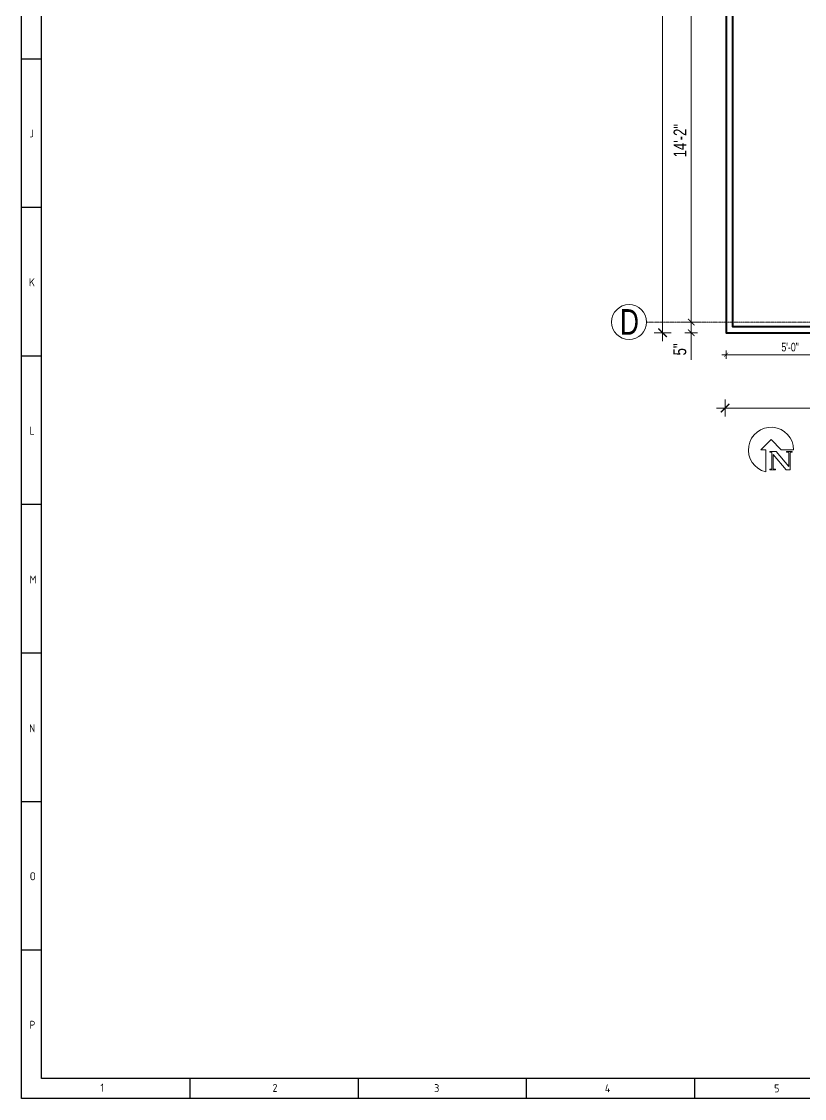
# Model space of a CAD drawing. Header units: inches. Extents: x 985 to 11353, y 526 to 2181.
# Drawn here: x 7999 to 8366, y 1067 to 1572 of the extents above; entities that cross this region are included whole.
import ezdxf

# ---------------------------------------------------------------- set-up
doc = ezdxf.new("R2010")
doc.units = ezdxf.units.IN
doc.header["$MEASUREMENT"] = 0
doc.linetypes.add('PHANTOMX2', pattern=[5, 2.5, -0.5, 0.5, -0.5, 0.5, -0.5])
doc.layers.add('CABLE ROUTE FOR TOTAL PLANE-EMBED 2_DWG$0$SILICAGEL BORDER', color=7, linetype='Continuous')
for name, color, linetype, lineweight in [('Dimension', 22, 'Continuous', 13), ('grid', 9, 'Continuous', 13), ('Grid marker', 161, 'Continuous', 15), ('Grid Text', 5, 'Continuous', 15), ('Text-01', 253, 'Continuous', 15), ('wall 05', 3, 'Continuous', 40)]:
    doc.layers.add(name, color=color, linetype=linetype, lineweight=lineweight)
doc.styles.get("Standard").update_dxf_attribs({"font": 'isocp3.shx'})
doc.styles.add('Swiss721', font='swisscl.ttf')
doc.dimstyles.new('DIM08', dxfattribs={"dimtxt": 8, "dimasz": 4, "dimexe": 4, "dimexo": 0, "dimgap": 3, "dimtad": 1, "dimdec": 1, "dimzin": 3, "dimdsep": 46, "dimlunit": 4, "dimtxsty": 'Swiss721', "dimblk": 'ARCHTICK', "dimcen": 0, "dimdle": 4, "dimclrd": 256, "dimclre": 256, "dimclrt": 256, "dimadec": 0, "dimazin": 0, "dimtfac": 1, "dimtdec": 1, "dimtofl": 0, "dimtmove": 0, "dimatfit": 3, "dimldrblk": 'ARCHTICK', "dimfxl": 4, "dimfxlon": 1, "dimtfill": 1, "dimtolj": 1, "dimtzin": 0, "dimlwd": 9, "dimlwe": 9, "dimarcsym": 0})

# ---------------------------------------------------------------- blocks, each defined once
blk = doc.blocks.new('_ArchTick')
at = {"color": 0, "linetype": 'ByBlock', "const_width": 0.15}
blk.add_lwpolyline([(-0.5, -0.5), (0.5, 0.5)], dxfattribs=at)
blk = doc.blocks.new('*D376')
at = {"layer": 'Defpoints', "color": 0, "transparency": 16777216}
for p in [(8329.56, 1426.28), (8389.56, 1426.28), (8329.56, 1415.99)]:
    blk.add_point(p, dxfattribs=at)
at = {"layer": 'Dimension', "lineweight": 9, "transparency": 16777216}
for p, q in [((8391.56, 1415.99), (8327.56, 1415.99)), ((8329.56, 1417.99), (8329.56, 1413.99)), ((8389.56, 1417.99), (8389.56, 1413.99))]:
    blk.add_line(p, q, dxfattribs=at)
at = {"layer": 'Dimension', "lineweight": 9, "transparency": 16777216, "xscale": 2, "yscale": 2, "zscale": 2, "rotation": 180}
blk.add_blockref('_ArchTick', (8329.56, 1415.99), dxfattribs=at)
at = {"layer": 'Dimension', "lineweight": 9, "transparency": 16777216, "xscale": 2, "yscale": 2, "zscale": 2}
blk.add_blockref('_ArchTick', (8389.56, 1415.99), dxfattribs=at)
at = {"layer": 'Dimension', "transparency": 16777216, "insert": (8359.56, 1419.54), "char_height": 4, "attachment_point": 5, "style": 'Swiss721', "bg_fill": 3, "box_fill_scale": 1.25, "bg_fill_color": 256, "bg_fill_true_color": 13158600, "bg_fill_transparency": 0}
blk.add_mtext('\\A1;5\'-0"', dxfattribs=at)
blk = doc.blocks.new('*D400')
at = {"layer": 'Defpoints', "color": 0, "transparency": 16777216}
for p in [(8329.06, 1426.28), (8998.06, 1426.28), (8998.06, 1390.99)]:
    blk.add_point(p, dxfattribs=at)
at = {"layer": 'Dimension', "lineweight": 9, "transparency": 16777216}
for p, q in [((8329.06, 1394.99), (8329.06, 1386.99)), ((8998.06, 1394.99), (8998.06, 1386.99)), ((8325.06, 1390.99), (9002.06, 1390.99))]:
    blk.add_line(p, q, dxfattribs=at)
at = {"layer": 'Dimension', "lineweight": 9, "transparency": 16777216, "xscale": 4, "yscale": 4, "zscale": 4, "rotation": 180}
blk.add_blockref('_ArchTick', (8329.06, 1390.99), dxfattribs=at)
at = {"layer": 'Dimension', "lineweight": 9, "transparency": 16777216, "xscale": 4, "yscale": 4, "zscale": 4}
blk.add_blockref('_ArchTick', (8998.06, 1390.99), dxfattribs=at)
at = {"layer": 'Dimension', "transparency": 16777216, "insert": (8663.31, 1398.08), "char_height": 8, "attachment_point": 5, "style": 'Swiss721', "bg_fill": 3, "box_fill_scale": 1.25, "bg_fill_color": 256, "bg_fill_true_color": 13158600, "bg_fill_transparency": 0}
blk.add_mtext('\\A1;55\'-9"', dxfattribs=at)
blk = doc.blocks.new('*D418')
at = {"layer": 'Defpoints', "color": 0, "transparency": 16777216}
for p in [(8314.19, 1810.28), (8299.82, 1426.28), (8314.19, 1426.28)]:
    blk.add_point(p, dxfattribs=at)
at = {"layer": 'Dimension', "lineweight": 9, "transparency": 16777216}
for p, q in [((8299.82, 1814.28), (8299.82, 1422.28)), ((8303.82, 1810.28), (8295.82, 1810.28)), ((8303.82, 1426.28), (8295.82, 1426.28))]:
    blk.add_line(p, q, dxfattribs=at)
at = {"layer": 'Dimension', "lineweight": 9, "transparency": 16777216, "xscale": 4, "yscale": 4, "zscale": 4}
for p, rotation in [((8299.82, 1810.28), 90), ((8299.82, 1426.28), 270)]:
    blk.add_blockref('_ArchTick', p, dxfattribs=dict(at, rotation=rotation))
at = {"layer": 'Dimension', "transparency": 16777216, "insert": (8292.72, 1640.36), "char_height": 8, "attachment_point": 5, "rotation": 90, "style": 'Swiss721', "bg_fill": 3, "box_fill_scale": 1.25, "bg_fill_color": 256, "bg_fill_true_color": 13158600, "bg_fill_transparency": 0}
blk.add_mtext('\\A1;32\'-0"', dxfattribs=at)
blk = doc.blocks.new('*D426')
at = {"layer": 'Defpoints', "color": 0, "transparency": 16777216}
for p in [(8316.43, 1601.28), (8313.21, 1431.28), (8319.53, 1431.28)]:
    blk.add_point(p, dxfattribs=at)
at = {"layer": 'Dimension', "lineweight": 9, "transparency": 16777216}
for p, q in [((8316.21, 1601.28), (8310.21, 1601.28)), ((8313.21, 1604.28), (8313.21, 1428.28)), ((8316.21, 1431.28), (8310.21, 1431.28))]:
    blk.add_line(p, q, dxfattribs=at)
at = {"layer": 'Dimension', "lineweight": 9, "transparency": 16777216, "xscale": 3, "yscale": 3, "zscale": 3}
for p, rotation in [((8313.21, 1601.28), 90), ((8313.21, 1431.28), 270)]:
    blk.add_blockref('_ArchTick', p, dxfattribs=dict(at, rotation=rotation))
at = {"layer": 'Dimension', "transparency": 16777216, "insert": (8307.95, 1516.28), "char_height": 6, "attachment_point": 5, "rotation": 90, "style": 'Swiss721', "bg_fill": 3, "box_fill_scale": 1.25, "bg_fill_color": 256, "bg_fill_true_color": 13158600, "bg_fill_transparency": 0}
blk.add_mtext('\\A1;14\'-2"', dxfattribs=at)
blk = doc.blocks.new('*D427')
at = {"layer": 'Defpoints', "color": 0, "transparency": 16777216}
for p in [(8319.53, 1431.28), (8313.21, 1426.28), (8327.56, 1426.28)]:
    blk.add_point(p, dxfattribs=at)
at = {"layer": 'Dimension', "lineweight": 9, "transparency": 16777216}
for p, q in [((8313.21, 1434.28), (8313.21, 1426.28)), ((8316.21, 1431.28), (8310.21, 1431.28)), ((8316.21, 1426.28), (8310.21, 1426.28)), ((8313.21, 1426.28), (8313.21, 1413.65))]:
    blk.add_line(p, q, dxfattribs=at)
at = {"layer": 'Dimension', "lineweight": 9, "transparency": 16777216, "xscale": 3, "yscale": 3, "zscale": 3}
for p, rotation in [((8313.21, 1431.28), 90), ((8313.21, 1426.28), 270)]:
    blk.add_blockref('_ArchTick', p, dxfattribs=dict(at, rotation=rotation))
at = {"layer": 'Dimension', "transparency": 16777216, "insert": (8307.9, 1418.46), "char_height": 6, "attachment_point": 5, "rotation": 90, "style": 'Swiss721', "bg_fill": 3, "box_fill_scale": 1.25, "bg_fill_color": 256, "bg_fill_true_color": 13158600, "bg_fill_transparency": 0}
blk.add_mtext('\\A1;5"', dxfattribs=at)
blk = doc.blocks.new('240A1')
at = {"color": 0, "lineweight": -3}
for p, q in [((1045274.97, 286506.22), (1045279.97, 286506.22)), ((1045274.97, 286469.1), (1045279.97, 286469.1)), ((1045274.97, 286431.97), (1045279.97, 286431.97)), ((1045274.97, 286394.85), (1045279.97, 286394.85)), ((1045274.97, 286357.72), (1045279.97, 286357.72)), ((1045274.97, 286320.6), (1045279.97, 286320.6)), ((1045274.97, 286283.47), (1045279.97, 286283.47)), ((1045317.02, 286251.35), (1045317.02, 286246.35)), ((1045359.07, 286251.35), (1045359.07, 286246.35)), ((1045401.12, 286251.35), (1045401.12, 286246.35)), ((1045443.17, 286251.35), (1045443.17, 286246.35))]:
    blk.add_line(p, q, dxfattribs=at)
at = {"color": 5, "lineweight": -3}
blk.add_lwpolyline([(1045274.97, 286840.35), (1046115.97, 286840.35), (1046115.97, 286246.35), (1045274.97, 286246.35)], close=True, dxfattribs=at)
at = {"color": 0, "lineweight": -3}
blk.add_lwpolyline([(1045279.97, 286835.35), (1046110.97, 286835.35), (1046110.97, 286251.35), (1045279.97, 286251.35)], close=True, dxfattribs=at)
at = {"lineweight": -3, "char_height": 2, "attachment_point": 1}
for s, insert in [('J', (1045276.95, 286488.53)), ('K', (1045276.82, 286451.34)), ('L', (1045276.95, 286414.26)), ('M', (1045276.96, 286377.06)), ('N', (1045276.85, 286339.88)), ('O', (1045277.01, 286302.88)), ('P', (1045276.94, 286265.76)), ('1', (1045294.68, 286250.06)), ('2', (1045337.7, 286250)), ('3', (1045378.11, 286249.93)), ('4', (1045420.77, 286249.9)), ('5', (1045463.07, 286249.86))]:
    blk.add_mtext_dynamic_manual_height_columns(s, width=2, gutter_width=1, heights=[0], dxfattribs=dict(at, insert=insert))

msp = doc.modelspace()

# ---------------------------------------------------------------- linework, layer by layer
at = {"layer": 'grid', "linetype": 'PHANTOMX2', "ltscale": 0.2}
msp.add_line((9061.02, 1431.28), (8292.32, 1431.28), dxfattribs=at)
at = {"layer": 'Grid marker'}
msp.add_circle((8284.11, 1431.28), 8.21, dxfattribs=at)
at = {"layer": 'Text-01', "linetype": 'Continuous'}
msp.add_lwpolyline([(8348.12, 1361.13), (8348.12, 1371.43), (8345.81, 1371.43), (8350.62, 1376.24), (8355.43, 1371.43), (8361.21, 1371.43, 2.058228)], format="xyb", close=True, dxfattribs=at)
msp.add_lwpolyline([(8351.67, 1362.56), (8352.7, 1362.38), (8352.7, 1362.06), (8350, 1362.06), (8350, 1362.38), (8350.99, 1362.56), (8350.99, 1370.13), (8350, 1370.31), (8350, 1370.66), (8352.95, 1370.66), (8358.91, 1363.54), (8358.91, 1370.13), (8357.92, 1370.31), (8357.92, 1370.66), (8360.5, 1370.66), (8360.5, 1370.31), (8359.65, 1370.13), (8359.65, 1362.06), (8357.71, 1362.06), (8351.67, 1369.25), (8351.67, 1362.56)], dxfattribs=at)
at = {"layer": 'wall 05'}
for points in [[(8389.56, 1810.28), (8329.56, 1810.28), (8329.56, 1426.28), (8389.56, 1426.28)], [(8389.56, 1807.28), (8332.56, 1807.28), (8332.56, 1429.28), (8389.56, 1429.28)]]:
    msp.add_lwpolyline(points, dxfattribs=at)

# ---------------------------------------------------------------- texts
at = {"layer": 'Grid Text', "insert": (8284.26, 1437.35), "char_height": 12, "attachment_point": 2, "style": 'Swiss721'}
msp.add_mtext('D', dxfattribs=at)

# ---------------------------------------------------------------- next in the draw order: dimensions: what is measured, and where the dimension line sits
at = {"layer": 'Dimension'}
dim = msp.add_linear_dim(base=(8299.82, 1426.28), p1=(8314.19, 1810.28), p2=(8314.19, 1426.28), angle=90, dimstyle='DIM08', override={"dimarcsym": 1}, dxfattribs=at)
dim.commit()
dim.dimension.update_dxf_attribs({"geometry": '*D418', "text_midpoint": (8299.82, 1640.36), "dimtype": 160})
dim = msp.add_linear_dim(base=(8329.56, 1415.99), p1=(8389.56, 1426.28), p2=(8329.56, 1426.28), dimstyle='DIM08', override={"dimscale": 0.5, "dimarcsym": 2}, dxfattribs=at)
dim.commit()
dim.dimension.update_dxf_attribs({"geometry": '*D376', "text_midpoint": (8359.56, 1419.54)})

# ---------------------------------------------------------------- next in the draw order: dimensions: what is measured, and where the dimension line sits
dim = msp.add_linear_dim(base=(8313.21, 1431.28), p1=(8316.43, 1601.28), p2=(8319.53, 1431.28), angle=270, dimstyle='DIM08', override={"dimscale": 0.75, "dimarcsym": 1}, dxfattribs=at)
dim.commit()
dim.dimension.update_dxf_attribs({"geometry": '*D426', "text_midpoint": (8307.95, 1516.28)})
dim = msp.add_linear_dim(base=(8998.06, 1390.99), p1=(8329.06, 1426.28), p2=(8998.06, 1426.28), text='55\'-9"', dimstyle='DIM08', override={"dimarcsym": 1}, dxfattribs=at)
dim.commit()
dim.dimension.update_dxf_attribs({"geometry": '*D400', "text_midpoint": (8663.31, 1390.99), "dimtype": 160})

# ---------------------------------------------------------------- next in the draw order: dimensions: what is measured, and where the dimension line sits
dim = msp.add_linear_dim(base=(8313.21, 1426.28), p1=(8319.53, 1431.28), p2=(8327.56, 1426.28), angle=270, dimstyle='DIM08', override={"dimscale": 0.75, "dimarcsym": 1}, dxfattribs=at)
dim.commit()
dim.dimension.update_dxf_attribs({"geometry": '*D427', "text_midpoint": (8307.9, 1418.46)})

# ---------------------------------------------------------------- next in the draw order: block references
at = {"layer": 'CABLE ROUTE FOR TOTAL PLANE-EMBED 2_DWG$0$SILICAGEL BORDER', "color": 7, "xscale": 1.875, "yscale": 1.875, "zscale": 1.875}
msp.add_blockref('240A1', (-1951891.19, -535644.44), dxfattribs=at)

doc.saveas('drawing.dxf')
